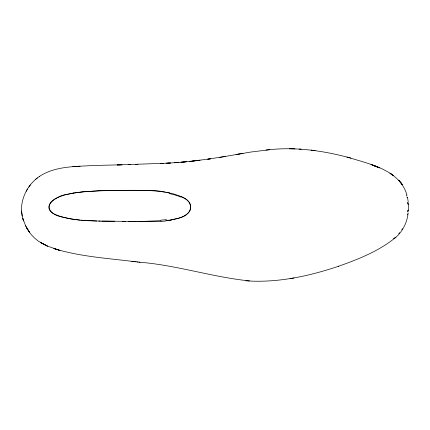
<?xml version="1.0" encoding="UTF-8"?>
<svg xmlns="http://www.w3.org/2000/svg" width="430" height="430" viewBox="0 0 430 430"><rect width="100%" height="100%" fill="white"/><g stroke="black" fill="none" stroke-linecap="round" stroke-linejoin="round"><path stroke-width="0.64" d="M408.382 210.652L408.409 203.911M408.032 210.114L407.855 211.872M407.844 211.721L407.989 210.205M408.167 212.909C407.14 222.541 402.561 231.824 395.009 237.994M407.554 213.973L407.414 214.796M39.431 176.434C25.477 185.878 17.442 204.75 23.628 220.999L22.844 218.483L25.569 225.718M27.472 189.055L26.182 191.285M401.851 229.749L402.458 228.738M30.326 184.975L28.81 187.023M398.803 233.678L399.669 232.7M393.568 238.639L394.466 237.849M395.906 237.215C379.222 251.007 358.679 259.15 338.458 266.288M35.427 179.547L37.383 177.923M39.259 176.547C50.197 169.178 63.694 167.232 76.567 166.394L72.751 166.663M338.7 266.208C310.702 275.619 281.327 282.22 251.625 281.123C213.807 277.629 177.332 265.186 139.347 262.192L139.992 262.262L137.482 261.972M67.386 194.279C55.749 195.424 38.517 208.577 57.174 215.263A60.528 60.506 -27.2 0 0 60.377 216.44A50.434 50.401 -15.6 0 0 63.592 217.397L72.74 219.171A144.088 143.916 -7.6 0 0 79.921 220.069M67.343 194.306L73.492 193.086A135.52 135.375 7.9 0 1 84.044 191.801M171.409 219.757C178.321 218.322 187.464 217.069 190.318 209.534A8.025 7.794 -89.2 0 0 190.662 207.362C190.855 201.912 185.841 198.375 181.272 196.634M243.031 153.338L236.043 154.585L250.566 152.08L269.54 149.731M73.535 193L65.338 194.801L60.415 196.408A32.164 32.153 34.5 0 0 57.453 197.778C43.613 203.659 48.353 214.36 61.452 216.811M239.257 154.01L219.381 157.455M293.964 277.979L290.046 278.635M225.685 156.386L207.744 159.197L210.48 158.821L192.151 161.137L197.44 160.53M170.522 219.87C177.38 218.795 185.201 217.365 189.517 211.334A4.735 4.59 -89.7 0 0 190.087 210.157L190.565 206.378A6.042 5.859 -89.4 0 0 190.49 205.803C190.022 202.224 187.19 199.622 184.072 198.139A44.758 43.774 -75 0 0 181.487 196.806A42.64 41.726 -70.4 0 0 179.729 196.01L173.5 193.908L166.104 192.328M168.587 220.219L166.716 220.482M167.657 220.267L165.744 220.504M200.068 160.202L189.442 161.427M192.033 161.159L180.901 162.266L186.319 161.755L183.798 161.992M265.933 150.065C293.754 146.576 321.919 150.36 348.843 157.573C370.558 164.368 399.706 170 406.968 195.064M81.764 191.904L98.954 190.775M84.044 191.769L102.141 190.646L132.058 190.318M183.39 162.035L176.096 162.631M174.537 162.75L178.853 162.416M177.294 162.535L166.114 163.276L170.479 163.024L167.743 163.18M160.879 220.95L142.33 221.385M160.96 221.041L139.169 221.385M168.845 163.115L117.213 164.959L122.147 164.771M80.077 166.216L76.529 166.399L93.176 165.512L121.55 164.792M161.648 163.502L160.626 163.55L163.292 163.432M99.034 190.818L124.619 190.334M128.194 164.609L130.457 164.534L129.838 164.556M135.66 164.405L137.949 164.325M125.684 190.329L127.812 190.323M127.737 190.313C141.809 190.297 156.031 190.162 169.882 192.989M132.972 190.318L150.129 190.554M141.389 221.396L137.057 221.38M134.945 221.375L138.191 221.391M136.041 221.385L128.597 221.343M131.773 221.359L134.961 221.38M122.227 221.305L130.645 221.359M125.281 221.326L101.921 221.138M114.783 221.251L100.867 221.117M100.953 221.101L98.776 221.074M99.889 221.079L87.215 220.703A144.888 144.862 -29.4 0 1 83.044 220.429L80.985 220.246M289.454 148.764L295.034 148.893M96.707 221.009L79.964 220.144L70.799 218.956M301.231 149.205L299.146 149.076M249.529 281.021L245.869 280.774M134.316 261.612C107.382 258.263 79.91 256.613 53.847 248.561L59.98 250.448L47.171 246.003L40.694 242.649L47.493 246.121L38.732 241.418L34.593 238.129L31.089 234.42L27.988 230.104L26.655 227.803L29.579 232.431L25.52 225.626L26.778 228.013M136.208 261.827L131.859 261.332L132.418 261.397M135.606 261.757L138.1 262.042M161.261 191.538L165.206 192.102M346.86 157.047L350.901 158.122M407.495 197.241L408.21 201.691M406.979 196.811L407.151 197.762M21.817 213.517L21.57 210.985L22.263 216.059M407.866 202.283L407.93 202.965M407.855 202.433L408.054 204.519M407.946 203.137L408.016 203.997M165.829 220.988A106.274 100.013 23 0 1 160.944 221.45M170.554 219.988A138.825 125.479 15.5 0 1 167.684 220.391M73.557 193.124A107.661 107.452 1.9 0 1 81.775 192.038M150.151 190.345A138.127 127.635 -15.7 0 1 161.304 191.334M169.716 193.672A64.586 62.006 -27.6 0 1 181.062 197.101M171.516 220.176A104.06 95.68 17.5 0 1 168.684 220.644M166.56 219.606A86.425 81.496 23.3 0 1 160.863 220.122M70.816 218.87A86.618 86.43 -3.5 0 1 61.474 216.736M406.565 194.983A18.721 18.598 -68.3 0 1 406.791 195.897M314.98 150.656L311.212 150.167L314.98 150.656M375.186 166.098L370.983 164.496L377.411 166.985L373.294 165.356L375.186 166.098M377.717 167.125L375.551 166.238L379.545 167.877L377.717 167.125M391.23 174.053L389.924 173.177L393.262 175.435L391.23 174.053M399.545 181.17L398.803 180.288L401.034 182.938L399.545 181.17M401.813 184.018L400.389 182.116L402.373 184.782L401.813 184.018"/></g></svg>
